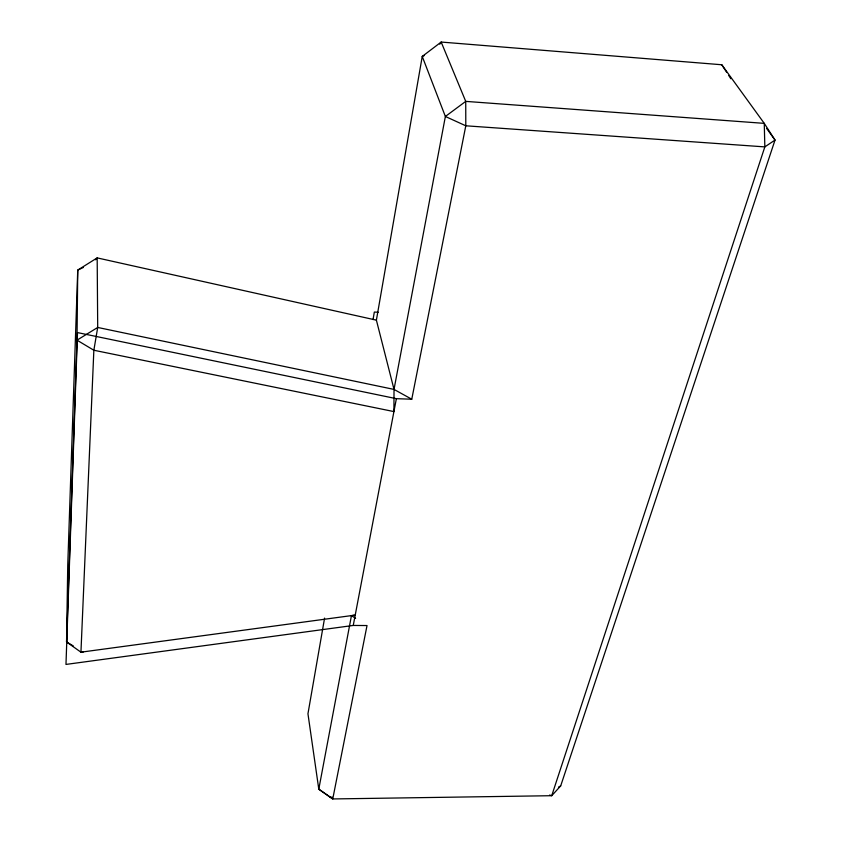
<?xml version="1.0" encoding="UTF-8"?>
<svg xmlns="http://www.w3.org/2000/svg" width="841" height="841" viewBox="0 0 841 841"><rect width="100%" height="100%" fill="white"/><g stroke="black" fill="none" stroke-linecap="round" stroke-linejoin="round"><path stroke-width="1.26" d="M424.453 55.485L422.245 56.431L445.373 116.478L394.019 389.415L393.924 411.585L93.856 350.245L77.004 340.163L77.74 270.087L97.178 257.893L376.39 320.158L394.019 389.415L411.764 399.223L465.798 125.793L465.735 101.383L441.168 42.05L422.245 56.431L376.39 320.158M373.036 319.559L374.329 312.064L378.229 312.242M324.584 618.093L307.953 713.767L318.792 789.184L332.752 798.95L551.728 795.702L560.695 785.893L775.024 140.058L764.259 123.364L721.788 64.757L441.168 42.05L439.759 44.226M353.966 615.286L351.443 615.654L318.792 789.184L332.752 798.95L367.023 625.546L353.252 625.452L65.976 664.422L77.498 332.584L396.374 398.676L411.764 399.223M353.252 625.452L396.374 398.676M95.706 259.816L97.178 257.893L97.703 327.454L93.856 350.245L80.946 652.185L83.396 651.891M558.487 787.144L560.695 785.893M83.364 267.449L77.74 270.087L67.743 565.373L66.555 641.956L80.946 652.185L355.217 615.097M329.64 797.236L332.269 797.194M394.019 389.415L97.703 327.454L77.004 340.163L66.555 641.956L73.293 645.93M549.572 795.05L551.728 795.702L764.837 146.891L764.259 123.364L465.735 101.383L445.373 116.478L465.798 125.793L764.837 146.891L775.024 140.058L766.624 128.431M351.443 615.654L355.606 618.293M721.788 64.757L726.666 72.284M728.758 75.511L730.84 78.739"/></g></svg>
